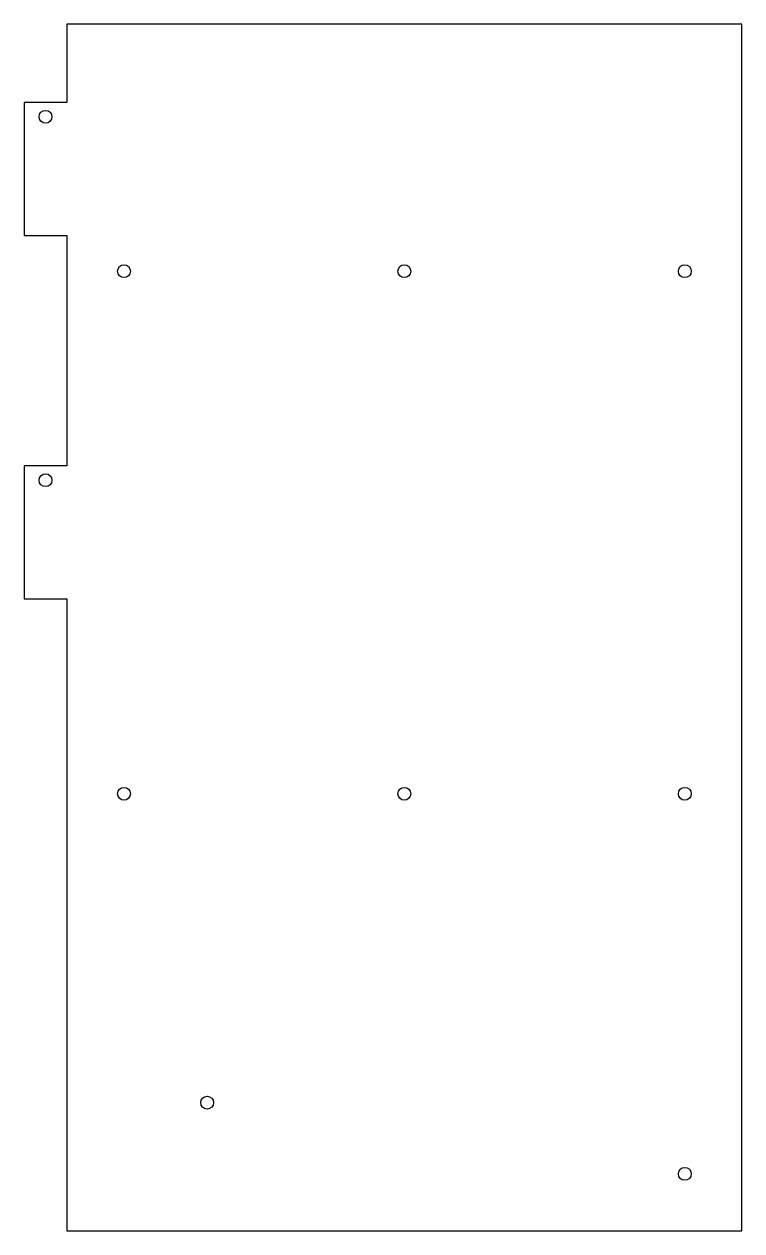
# Model space of a CAD drawing. Header units: millimetres. Extents: x -96 to 55, y -147 to 107.
import ezdxf

# ---------------------------------------------------------------- set-up
doc = ezdxf.new("R2010")
doc.units = ezdxf.units.MM

msp = doc.modelspace()

# ---------------------------------------------------------------- linework, layer by layer
msp.add_lwpolyline([(-47, 107), (-87, 107), (-87, 90.5), (-96, 90.5), (-96, 62.5), (-87, 62.5), (-87, 14), (-96, 14), (-96, -14), (-87, -14), (-87, -147), (55, -147), (55, 106.98), (-47, 106.98)], close=True)
for centre in [(-91.5, 87.5), (-75, 55), (-16, 55), (43, 55), (-91.5, 11), (-75, -55), (-16, -55), (43, -55), (-57.5, -120), (43, -135)]:
    msp.add_circle(centre, 1.35)

doc.saveas('drawing.dxf')
